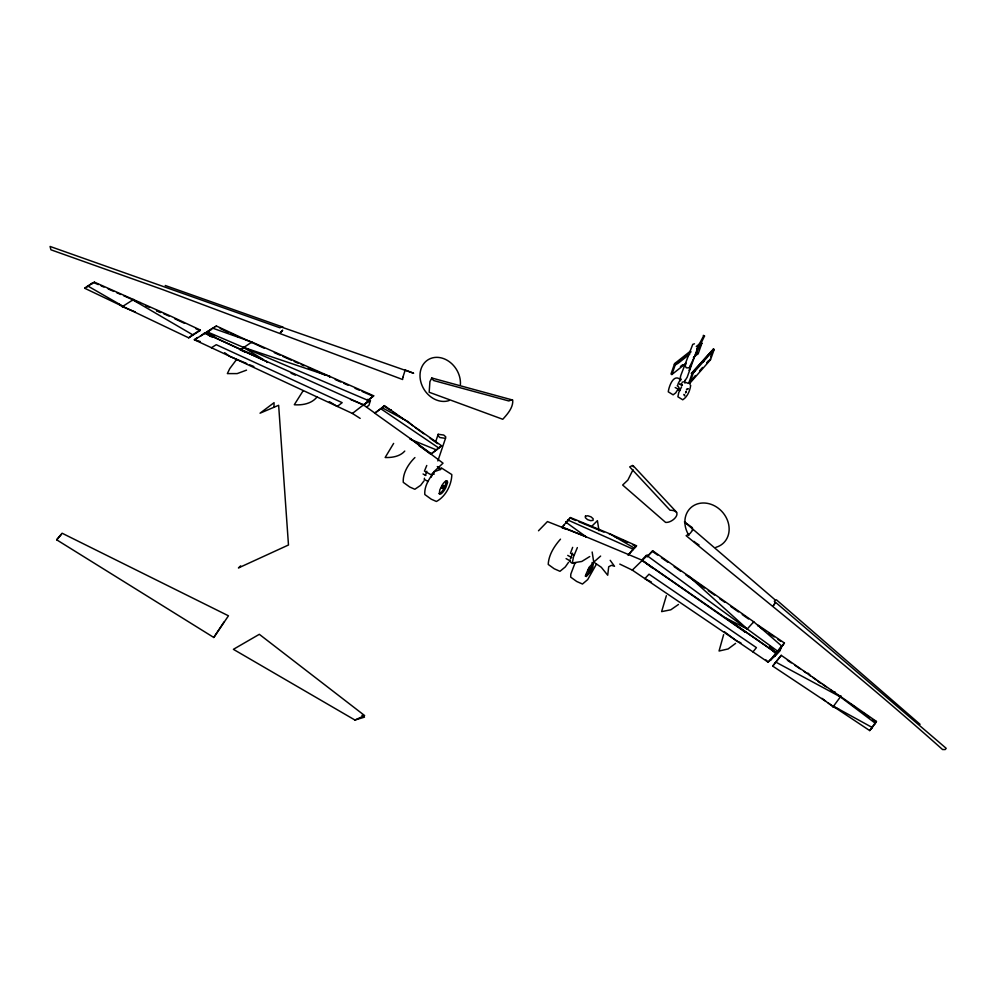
<?xml version="1.0" encoding="UTF-8"?>
<svg xmlns="http://www.w3.org/2000/svg" width="996" height="996" viewBox="0 0 996 996"><rect width="100%" height="100%" fill="white"/><g stroke="black" fill="none" stroke-linecap="round" stroke-linejoin="round"><path stroke-width="1.49" d="M274 407.327L274.049 402.695L260.043 413.191L278.643 405.285L288.479 544.999L238.442 567.944L240.646 565.865M683.928 394.391L684.675 395.873L684.501 394.69M569.949 560.15L569.837 561.37L571.492 562.827L575.588 563.325M589.545 568.094L587.69 570.733L589.134 569.189M566.375 529.399L562.142 527.656L562.23 526.984L570.496 517.571L609.652 533.769L634.029 547.912L628.065 555.233L636.519 545.783L609.664 533.756L609.527 534.441L609.652 533.769M570.496 517.571L565.716 522.8L565.803 522.128L586.221 536.869L641.885 560.125L776.033 652.853L774.502 656.426L768.028 662.116L632.298 570.11L619.786 564.097M438.19 434.281L437.954 435.75L439.921 437.543L445.498 438.34L445.76 436.846L443.743 435.04L438.19 434.281L435.812 441.34M633.369 466.763L632.51 465.431L629.709 466.9L670.047 510.213C684.327 510.45 673.246 523.186 665.589 522.39L622.649 485.04L627.866 480.084L633.02 469.726M646.329 555.905L646.454 555.208L641.735 560.125L744.821 631.937M567.969 520.049L567.857 520.734L567.969 520.049L632.908 549.082L632.771 549.767L632.908 549.082M652.716 550.788L647.263 556.577L652.716 550.788L753.76 621.803L781.736 646.093L775.722 653.575L784.425 643.005L757.993 625.115L757.819 625.837M565.716 522.8L565.828 522.116M589.757 556.54L581.801 561.458L572.327 562.977L573.459 556.988L577.344 547.588M443.245 486.297C443.332 482.898 439.734 490.891 442.647 487.505M424.47 478.217L424.246 479.337L428.093 481.516M777.378 651.023L777.229 651.733L777.415 650.998L747.212 628.999L725.586 617.918L775.872 652.853M678.488 604.46L670.806 609.801L661.618 611.619L666.361 595.695M781.225 655.331L772.709 666.1L869.695 730.578L871.811 728.113L876.443 721.44L781.225 655.331L772.709 666.1M634.041 547.9L633.904 548.584L636.519 545.783M775.66 662.029L775.511 662.751L775.672 662.029L840.325 696.864L875.148 723.133L874.961 723.868L876.443 721.44M647.263 556.577L647.412 555.88L747.137 628.949M735.608 643.391L728.101 648.956L719.05 651.023L723.631 634.639M840.4 696.876L833.079 706.799L838.657 709.077M753.561 622.525L753.748 621.803L747.237 628.974L688.311 575.8L688.149 576.51L694.436 580.929M828.174 703.052L833.079 706.799L833.254 706.077L871.998 727.379L871.811 728.113M833.079 706.799L833.254 706.077M688.323 575.788L688.149 576.51L685.597 574.717M781.736 646.093L781.549 646.827L784.425 643.005M782.856 645.321L783.043 644.599M869.695 730.578L875.148 723.133M840.773 696.901L840.973 696.167L840.773 696.901L838.308 695.258M211.164 329.651L194.345 339.76L352.397 413.452L360.166 418.395M367.586 399.371L370.412 400.641L368.869 405.472L366.528 406.878M84.697 288.255L92.317 283.163L84.697 288.255L188.692 337.831L199.972 330.585L200.196 329.975L170.702 316.13L94.309 282.105L92.105 283.798M87.362 286.499L87.573 285.864L122.545 306.009L122.334 306.644L135.219 311.922M94.309 282.105L94.085 282.764L98.318 284.607M425.417 475.428L426.823 471.245M431.293 477.084L432.712 472.901M437.854 460.936L445.498 438.34M118.711 303.892L122.334 306.644L122.545 306.009M690.377 351.165L674.628 363.59L671.005 373.998L671.889 374.521L686.182 363.167M671.889 374.521L675.512 364.113L691.087 351.812M133.489 300.057L133.725 299.41L132.642 300.518M693.415 357.427L698.246 353.592L701.869 343.296L700.997 342.786L696.279 346.508M688.734 383.161L692.407 372.741L713.323 349.086L714.169 349.459L710.497 359.755L689.581 383.535L688.734 383.161L691.087 380.484M689.581 383.535L693.253 373.114L714.169 349.459M122.334 306.644L132.866 299.896L192.726 334.805L200.196 329.975M710.584 356.817L713.323 349.086M136.377 301.838L140.112 303.158L140.336 302.523M192.726 334.818L188.692 337.831M264.401 348.301L216.331 325.978L204.491 333.598M204.728 332.988L240.422 349.272L240.185 349.87L251.888 342.039L373.674 395.798L368.595 399.919M267.028 362.469L267.252 361.872L204.69 332.888L200.358 336.138M418.606 445.361L430.807 454.201L441.502 445.698L384.431 405.633L375.604 412.805M441.502 445.698L438.813 448.013L380.783 408.721L380.559 409.319L382.053 407.7L408.036 421.594L412.755 425.753M572.65 547.364L570.484 553.166L573.696 555.033M570.471 558.756L572.588 553.178M251.652 342.674L251.901 342.039L212.634 328.157L206.546 332.278L206.77 331.668L243.298 347.318L329.825 376.426L329.576 377.048L329.825 376.426M206.546 332.278L206.782 331.643M214.177 327.734L214.426 327.099M216.082 326.613L216.331 325.978M383.087 407.327L384.431 405.633M438.813 448.013L436.534 449.943L410.066 439.174L410.315 438.564L374.608 413.079L380.783 408.721M684.513 381.904L685.211 380.136M246.161 340.483L246.423 339.848M430.807 454.201L436.534 449.943M363.416 404.949L363.179 405.534L368.831 400.703L352.397 413.452M773.294 651.421L776.033 652.853L770.269 660.398L781.536 647.014L779.993 650.55L774.502 656.426L776.033 652.853L769.622 646.205M574.617 564.097L570.808 574.144L570.696 577.145L576.721 581.49L582.473 584.03L587.69 579.597L596.417 564.147M426.761 465.481L424.458 471.071L430.658 474.557L434.356 473.996M677.205 385.763C678.749 386.859 676.01 386.112 680.144 380.011L680.691 380.024M696.727 348.986L703.786 335.577L704.521 336.038L689.419 367.3M246.535 370.139L237.173 373.6L227.349 373.6L229.79 368.557L236.338 359.842M680.704 378.256L680.056 380.833M678.388 388.664L675.686 392.91L673.122 394.827L668.279 391.826C668.876 386.498 673.67 373.002 680.529 379.812M681.6 386.809L678.762 392.536L677.89 396.781L682.746 399.794C687.402 396.894 689.904 390.793 690.676 385.489L690.166 384.755M393.632 443.407L385.141 457.513C392.075 457.737 399.956 456.517 404.774 451.076M213.791 637.477L228.458 615.802L62.113 533.234L56.672 539.807L213.791 637.477L223.976 622.052M303.058 390.88L294.293 404.737C302.435 405.372 311.698 403.729 317.039 396.956M685.758 392.611L686.306 391.129L685.584 392.785M568.554 562.304L565.28 566.948L559.976 571.306L554.262 568.791L548.223 564.433C548.672 554.921 554.311 546.107 560.499 539.16M562.142 527.656L563.923 525.228M434.43 471.643C429.5 478.192 424.147 485.973 424.806 494.526L431.268 499.208L436.41 501.474C445.66 496.581 451.599 484.89 451.823 474.582L441.128 467.747M424.022 480.856L420.623 485.338L414.834 489.273L409.73 487.019L403.255 482.338C402.683 472.963 408.447 463.912 414.921 457.55M752.914 651.932L756.425 647.637L649.031 574.194L644.823 578.614L651.434 582.062M56.672 539.807L61.354 534.416M691.871 379.601L695.469 375.517M699.516 370.898L702.566 367.449M706.625 362.843L708.654 360.54M695.22 370.91L692.282 373.737L691.236 373.45L712.078 350.604L713.136 350.829M703.288 361.872L703.898 361.187M610.187 560.312L614.52 566.288L611.507 565.317L608.705 566.749L607.709 575.227L601.285 567.259L593.728 562.13L600.638 556.067M774.477 656.414L779.993 650.55M592.296 525.751L597.426 520.671L599.007 530.768M632.298 570.11L647.811 554.971M538.5 530.781L547.439 521.58L586.246 536.856L562.23 526.984M770.73 659.364L768.028 662.116L765.961 659.912M690.664 365.744L689.444 367.873L686.294 367.823L684.937 365.495L685.846 364.623M686.443 389.299L688.236 388.677L687.016 389.598M697.885 347.99L701.284 344.965L700.487 344.218M690.24 366.503L690.863 365.968M680.43 366.528L682.845 364.611M701.869 343.296L698.271 346.135L687.19 377.223L684.862 380.933M689.83 354.041L678.077 363.328L675.201 364.997L674.379 364.299M688.199 353.954L688.971 353.356M688.933 370.188L689.742 369.603M197.395 337.532L194.345 339.76L200.296 341.528M373.674 395.798L367.387 400.79L367.636 400.205L243.298 347.318M211.389 347.766L216.269 344.703L342.188 402.67L337.283 406.418L329.315 401.637M370.412 400.641L363.391 404.849L350.517 399.483M585.2 576.012L587.69 573.908L590.703 569.114L592.52 564.359L592.085 562.454M354.95 720.033L364.636 715.564L259.321 634.315L233.388 649.33L354.95 720.033L364.436 717.17L361.909 715.377M410.315 438.564L443.033 463.165L433.683 471.917L440.954 469.278L437.306 466.564M684.713 382.962L686.331 382.539L688.211 383.423M694.461 343.794L692.768 344.355L680.903 375.181L680.056 378.468L680.878 379.625M679.857 390.631L677.678 389.511M431.791 377.994L429.911 381.63L429.176 392.25L502.768 419.279C507.499 414.075 513.401 407.489 512.716 400.056L431.791 377.994L433.534 380.509L508.794 400.952L512.093 399.72M682.011 382.315L683.393 381.841M215.049 335.938L204.69 332.888L209.957 336.001M165.224 285.491L283.113 327.161M571.779 518.829L575.974 520.559M578.776 521.717L603.937 532.125M246.747 363.552L229.678 356.369L224.635 352.721M249.585 364.748L253.856 366.54M704.521 336.038L703.301 335.391M156.472 310.727L160.667 312.532M740.9 642.856L736.853 641.113L724.515 631.838M101.131 285.852L103.945 287.085M108.166 288.94L113.793 291.405M116.607 292.65L120.827 294.492M123.641 295.737L132.082 299.435M709.662 359.382L710.497 359.755M274.323 352.671L279.988 355.174M282.827 356.419L291.33 360.179M294.156 361.424L298.414 363.303M301.24 364.548L304.079 365.793M308.324 367.673L313.989 370.176M316.828 371.421L325.331 375.181M615.042 536.869L617.794 538.089M621.94 539.907L627.455 542.334M692.407 372.741L693.253 373.114M335.229 379.551L340.893 382.053M343.72 383.298L347.965 385.178M355.024 388.291L359.27 390.171M362.096 391.416L373.413 396.42M145.628 305.623L149.774 307.478M156.671 310.565L160.817 312.42M163.581 313.653L169.096 316.118M240.422 349.26L263.293 359.456L243.373 347.367M241.53 350.468L245.564 352.273M239.974 349.447L363.391 404.849L374.72 412.991M291.056 373.239L295.302 375.131M209.982 336.1L212.733 337.358M220.191 328.506L228.395 332.291M231.122 333.548L239.326 337.333M134.821 300.68L140.112 303.158M174.698 318.72L184.521 323.339M195.764 328.605L199.972 330.585M632.585 544.712L636.357 546.48M675.188 387.544L680.33 390.195M423.063 473.972L425.753 475.478M567.732 555.382L571.692 557.611M566.089 558.607L570.061 560.848M697.374 353.082L698.246 353.592M674.628 363.59L675.512 364.113M681.6 383.883L682.385 385.029L679.67 384.145M437.804 467.859L440.394 469.502M384.182 406.256L389.81 409.904M787.413 660.298L791.222 662.85M795.032 665.403L800.099 668.802M803.909 671.354L806.449 673.047M760.334 627.542L765.364 630.954M769.149 633.506L774.178 636.917M777.951 639.469L780.466 641.175M393.345 412.282L396.968 414.759M399.371 416.403L402.982 418.88M810.159 675.612L807.868 673.172L810.209 675.724M812.612 677.33L816.272 679.907M822.397 684.202L826.058 686.767M830.95 690.203L833.403 691.921M696.951 582.697L704.496 588.014M708.268 590.665L714.568 595.085M719.598 598.633L724.627 602.169M730.915 606.601L738.472 611.905M742.244 614.557L748.531 618.989M652.554 551.485L657.634 555.058M661.456 557.748L667.806 562.205M674.168 566.674L680.517 571.144M850.908 704.122L855.962 707.733M863.569 713.148L869.894 717.668M872.434 719.473L876.231 722.175M415.232 427.545L423.91 433.795M430.11 438.252L437.543 443.606M410.302 438.589L431.044 453.628M817.716 681.202L820.206 683.019M641.885 560.125L653.015 568.405M822.049 698.37L825.721 701.184M776.382 599.791L920.08 724.329M679.807 384.182L681.924 385.054L681.936 384.244M633.182 465.717L676.67 512.293M678.55 386.909L680.119 389.984L677.405 388.589M593.728 562.13L592.159 552.021M446.432 480.719L444.876 486.969A7.333 2.204 -60.6 0 1 439.049 493.618M449.134 400.554A23.095 19.036 58.3 0 1 420.798 381.804A23.095 19.036 58.3 0 1 438.053 357.39A23.095 19.036 58.3 0 1 460.413 384.593M688.933 535.4A24.066 20.455 48 0 1 695.457 504.661A24.066 20.455 48 0 1 726.632 518.418A24.066 20.455 48 0 1 715.925 547.302M699.03 544.937A24.066 20.455 48 0 1 693.975 541.351M444.353 485.986C443.643 490.829 440.83 487.679 444.353 485.986M585.436 516.115L585.362 517.708L587.528 519.626L590.703 520.684L593.056 520.348L593.143 518.729L591.014 516.849L587.802 515.766L585.436 516.115M585.785 574.692L586.246 576.597L590.279 572.277L592.894 567.11L593.13 563.039L589.084 567.334L585.785 574.692M588.748 570.982L590.504 568.193L588.748 570.982M402.894 377.272L402.608 379.513L162.759 289.624L50.933 249.797L50.061 246.448L279.876 327.771L281.507 327.074L413.626 373.251L405.21 369.989L402.907 377.21M744.971 631.564L744.834 632.273L744.983 631.564M635.149 546.792L635 547.476L635.174 546.779M447.503 482.761L445.859 487.53A7.333 2.204 -60.6 0 1 442.784 492.261A7.346 2.204 -60.6 0 1 439.336 493.63L439.796 489.932L442.336 484.803A7.358 2.204 -60.6 0 1 447.428 481.267L447.503 482.761M834.822 692.046L834.623 692.78L834.822 692.033M692.457 530.395L690.029 533.52L686.12 535.661C772.049 606.402 859.461 675.462 942.565 749.54L945.179 749.552L946.2 748.332L774.29 601.211L775.436 600.14L684.401 521.904L692.369 527.681L692.457 530.395M391.179 410.028L390.942 410.638L391.191 410.003M775.199 602.904L773.419 605.543L775.199 602.904M282.528 330.348L280.486 332.639L282.528 330.348"/></g></svg>
